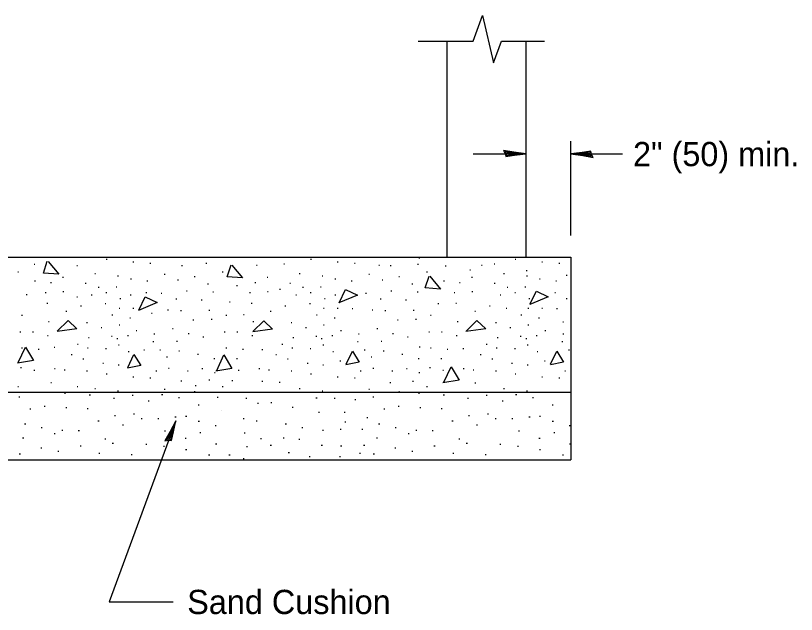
# Model space of a CAD drawing. Extents: x 40070 to 40750, y 78627 to 79067.
# Drawn here: x 40399.3 to 40476.7, y 78785.4 to 78844.7 of the extents above; entities that cross this region are included whole.
import ezdxf

# ---------------------------------------------------------------- set-up
doc = ezdxf.new("R2010")
doc.units = 0
for name, color, linetype in [('Design_EX_Roadway Dimensions', 7, 'Continuous'), ('Removal_Items', 7, 'Continuous'), ('Topo_Building', 7, 'Continuous')]:
    doc.layers.add(name, color=color, linetype=linetype)

msp = doc.modelspace()

# ---------------------------------------------------------------- linework, layer by layer
at = {"layer": 'Design_EX_Roadway Dimensions'}
for p, q in [((40454.365, 78822.914), (40454.365, 78832.274)), ((40444.684, 78831.002), (40449.893, 78831.002)), ((40454.365, 78831.002), (40459.48, 78831.002)), ((40415.224, 78804.53), (40408.603, 78786.597)), ((40408.603, 78786.597), (40414.958, 78786.597))]:
    msp.add_line(p, q, dxfattribs=at)
for points in [[(40447.861, 78831.03), (40447.93, 78830.727), (40448.788, 78830.859), (40449.893, 78831.002), (40448.714, 78831.164), (40447.681, 78831.344), (40447.861, 78831.03), (40447.952, 78830.831), (40449.151, 78831.003), (40447.84, 78831.233), (40448.035, 78830.975), (40448.585, 78831.009), (40448.056, 78831.09)], [(40456.397, 78830.972), (40456.328, 78831.275), (40455.47, 78831.144), (40454.365, 78831.002), (40455.544, 78830.84), (40456.579, 78830.658), (40456.397, 78830.972), (40456.306, 78831.173), (40455.109, 78831), (40456.417, 78830.771), (40456.225, 78831.029), (40455.673, 78830.993), (40456.202, 78830.912)], [(40414.493, 78802.634), (40414.801, 78802.593), (40414.975, 78803.444), (40415.224, 78804.53), (40414.663, 78803.48), (40414.135, 78802.572), (40414.493, 78802.634), (40414.711, 78802.65), (40414.966, 78803.832), (40414.297, 78802.683), (40414.606, 78802.778), (40414.763, 78803.306), (40414.504, 78802.838)]]:
    msp.add_lwpolyline(points, dxfattribs=at)
at = {"layer": 'Removal_Items'}
for p, q in [((40439.303, 78820.712), (40439.392, 78820.712)), ((40401.166, 78820.068), (40401.254, 78820.068)), ((40405.4, 78819.932), (40405.489, 78819.932)), ((40408.321, 78820.58), (40408.408, 78820.58)), ((40410.959, 78820.293), (40411.046, 78820.293)), ((40412.651, 78820.179), (40412.74, 78820.179)), ((40415.786, 78819.944), (40415.875, 78819.944)), ((40418.198, 78820.17), (40418.287, 78820.17)), ((40423.205, 78819.978), (40423.292, 78819.978)), ((40425.914, 78820.113), (40426.003, 78820.113)), ((40428.578, 78820.58), (40428.667, 78820.58)), ((40431.217, 78820.293), (40431.305, 78820.293)), ((40432.909, 78820.179), (40432.999, 78820.179)), ((40435.322, 78819.959), (40435.411, 78819.959)), ((40436.473, 78819.926), (40436.563, 78819.926)), ((40439.168, 78820.07), (40439.257, 78820.07)), ((40441.909, 78819.92), (40441.997, 78819.92)), ((40445.498, 78819.987), (40445.587, 78819.987)), ((40446.757, 78820.088), (40446.845, 78820.088)), ((40448.836, 78820.58), (40448.924, 78820.58)), ((40451.474, 78820.293), (40451.563, 78820.293)), ((40453.168, 78820.179), (40453.256, 78820.179)), ((40399.549, 78819.324), (40399.637, 78819.324)), ((40407.178, 78819.152), (40407.266, 78819.152)), ((40419.806, 78819.324), (40419.895, 78819.324)), ((40427.437, 78819.152), (40427.525, 78819.152)), ((40440.064, 78819.324), (40440.152, 78819.324)), ((40444.346, 78819.513), (40444.435, 78819.513)), ((40447.694, 78819.152), (40447.783, 78819.152)), ((40449.937, 78819.432), (40450.027, 78819.432)), ((40401.223, 78818.429), (40401.311, 78818.429)), ((40404.001, 78818.792), (40404.089, 78818.792)), ((40409.455, 78818.924), (40409.543, 78818.924)), ((40410.73, 78818.619), (40410.818, 78818.619)), ((40412.347, 78818.429), (40412.437, 78818.429)), ((40414.079, 78819.077), (40414.168, 78819.077)), ((40415.392, 78818.505), (40415.48, 78818.505)), ((40417.048, 78818.847), (40417.136, 78818.847)), ((40424.258, 78818.792), (40424.347, 78818.792)), ((40429.714, 78818.924), (40429.802, 78818.924)), ((40430.989, 78818.619), (40431.077, 78818.619)), ((40432.606, 78818.429), (40432.694, 78818.429)), ((40434.337, 78819.077), (40434.427, 78819.077)), ((40435.651, 78818.505), (40435.738, 78818.505)), ((40437.307, 78818.847), (40437.394, 78818.847)), ((40441.739, 78818.429), (40441.828, 78818.429)), ((40444.517, 78818.792), (40444.604, 78818.792)), ((40449.971, 78818.924), (40450.06, 78818.924)), ((40451.246, 78818.619), (40451.335, 78818.619)), ((40452.865, 78818.429), (40452.952, 78818.429)), ((40453.898, 78818.972), (40453.987, 78818.972)), ((40402.801, 78818.24), (40402.891, 78818.24)), ((40406.245, 78818.201), (40406.335, 78818.201)), ((40407.521, 78817.782), (40407.608, 78817.782)), ((40409.291, 78817.82), (40409.378, 78817.82)), ((40418.359, 78818.126), (40418.449, 78818.126)), ((40421.245, 78817.955), (40421.333, 78817.955)), ((40423.06, 78818.24), (40423.148, 78818.24)), ((40425.499, 78817.586), (40425.589, 78817.586)), ((40426.504, 78818.201), (40426.592, 78818.201)), ((40427.779, 78817.782), (40427.867, 78817.782)), ((40429.549, 78817.82), (40429.637, 78817.82)), ((40438.618, 78818.126), (40438.706, 78818.126)), ((40443.319, 78818.24), (40443.407, 78818.24)), ((40446.763, 78818.201), (40446.851, 78818.201)), ((40448.036, 78817.782), (40448.125, 78817.782)), ((40449.806, 78817.82), (40449.895, 78817.82)), ((40400.387, 78817.053), (40400.476, 78817.053)), ((40402.268, 78817.25), (40402.357, 78817.25)), ((40404.038, 78817.364), (40404.127, 78817.364)), ((40405.4, 78816.818), (40405.489, 78816.818)), ((40406.836, 78817.022), (40406.924, 78817.022)), ((40408.282, 78817.25), (40408.37, 78817.25)), ((40410.71, 78817.04), (40410.799, 78817.04)), ((40412.252, 78817.25), (40412.341, 78817.25)), ((40413.755, 78817.211), (40413.844, 78817.211)), ((40416.266, 78817.421), (40416.355, 78817.421)), ((40418.875, 78817.326), (40418.962, 78817.326)), ((40422.527, 78817.25), (40422.616, 78817.25)), ((40424.297, 78817.364), (40424.384, 78817.364)), ((40427.095, 78817.022), (40427.183, 78817.022)), ((40428.541, 78817.25), (40428.628, 78817.25)), ((40430.969, 78817.04), (40431.058, 78817.04)), ((40434.013, 78817.211), (40434.103, 78817.211)), ((40436.525, 78817.421), (40436.614, 78817.421)), ((40439.132, 78817.326), (40439.221, 78817.326)), ((40442.785, 78817.25), (40442.875, 78817.25)), ((40444.555, 78817.364), (40444.643, 78817.364)), ((40447.352, 78817.022), (40447.441, 78817.022)), ((40448.798, 78817.25), (40448.887, 78817.25)), ((40452.769, 78817.25), (40452.857, 78817.25)), ((40402.441, 78816.222), (40402.529, 78816.222)), ((40408.207, 78816.165), (40408.294, 78816.165)), ((40409.683, 78816.678), (40409.773, 78816.678)), ((40415.221, 78816.641), (40415.309, 78816.641)), ((40417.732, 78816.527), (40417.82, 78816.527)), ((40420.529, 78816.354), (40420.616, 78816.354)), ((40422.698, 78816.222), (40422.787, 78816.222)), ((40428.463, 78816.165), (40428.553, 78816.165)), ((40429.942, 78816.678), (40430.029, 78816.678)), ((40435.478, 78816.641), (40435.567, 78816.641)), ((40437.991, 78816.527), (40438.079, 78816.527)), ((40441.183, 78816.164), (40441.271, 78816.164)), ((40442.957, 78816.222), (40443.044, 78816.222)), ((40450.201, 78816.678), (40450.289, 78816.678)), ((40453.898, 78816.669), (40453.987, 78816.669)), ((40404.325, 78815.423), (40404.412, 78815.423)), ((40405.771, 78815.955), (40405.859, 78815.955)), ((40409.588, 78815.727), (40409.677, 78815.727)), ((40410.959, 78815.727), (40411.046, 78815.727)), ((40414.403, 78815.537), (40414.49, 78815.537)), ((40415.677, 78815.48), (40415.767, 78815.48)), ((40418.492, 78815.498), (40418.581, 78815.498)), ((40424.581, 78815.423), (40424.671, 78815.423)), ((40426.028, 78815.955), (40426.117, 78815.955)), ((40429.847, 78815.727), (40429.934, 78815.727)), ((40431.217, 78815.727), (40431.305, 78815.727)), ((40432.681, 78815.69), (40432.771, 78815.69)), ((40434.661, 78815.537), (40434.749, 78815.537)), ((40435.934, 78815.48), (40436.023, 78815.48)), ((40438.751, 78815.498), (40438.84, 78815.498)), ((40444.841, 78815.423), (40444.928, 78815.423)), ((40446.287, 78815.955), (40446.374, 78815.955)), ((40447.943, 78815.724), (40448.032, 78815.724)), ((40450.105, 78815.727), (40450.193, 78815.727)), ((40451.474, 78815.727), (40451.563, 78815.727)), ((40452.94, 78815.69), (40453.028, 78815.69)), ((40399.928, 78815.004), (40400.017, 78815.004)), ((40408.891, 78815.042), (40408.979, 78815.042)), ((40410.655, 78814.737), (40410.742, 78814.737)), ((40412.797, 78815.216), (40412.884, 78815.216)), ((40416.914, 78814.548), (40417.003, 78814.548)), ((40418.722, 78814.623), (40418.81, 78814.623)), ((40420.187, 78815.004), (40420.276, 78815.004)), ((40421.909, 78815.079), (40421.998, 78815.079)), ((40429.148, 78815.042), (40429.237, 78815.042)), ((40430.912, 78814.737), (40431.001, 78814.737)), ((40437.173, 78814.548), (40437.26, 78814.548)), ((40438.981, 78814.623), (40439.068, 78814.623)), ((40440.445, 78815.004), (40440.533, 78815.004)), ((40449.407, 78815.042), (40449.496, 78815.042)), ((40451.171, 78814.737), (40451.258, 78814.737)), ((40402.592, 78814.395), (40402.681, 78814.395)), ((40406.378, 78814.28), (40406.467, 78814.28)), ((40407.806, 78813.786), (40407.895, 78813.786)), ((40409.588, 78814.071), (40409.677, 78814.071)), ((40414.877, 78813.71), (40414.966, 78813.71)), ((40422.851, 78814.395), (40422.94, 78814.395)), ((40426.637, 78814.28), (40426.726, 78814.28)), ((40428.064, 78813.786), (40428.152, 78813.786)), ((40429.847, 78814.071), (40429.934, 78814.071)), ((40435.136, 78813.71), (40435.225, 78813.71)), ((40443.109, 78814.395), (40443.197, 78814.395)), ((40446.895, 78814.28), (40446.985, 78814.28)), ((40448.323, 78813.786), (40448.411, 78813.786)), ((40450.105, 78814.071), (40450.193, 78814.071)), ((40453.561, 78814.364), (40453.649, 78814.364)), ((40399.757, 78813.368), (40399.846, 78813.368)), ((40401.013, 78813.368), (40401.101, 78813.368)), ((40402.498, 78812.988), (40402.585, 78812.988)), ((40408.834, 78812.949), (40408.922, 78812.949)), ((40410.425, 78812.988), (40410.514, 78812.988)), ((40411.282, 78813.482), (40411.37, 78813.482)), ((40413.052, 78813.158), (40413.139, 78813.158)), ((40416.439, 78813.216), (40416.527, 78813.216)), ((40420.015, 78813.368), (40420.105, 78813.368)), ((40421.27, 78813.368), (40421.359, 78813.368)), ((40422.755, 78812.988), (40422.844, 78812.988)), ((40429.093, 78812.949), (40429.18, 78812.949)), ((40430.683, 78812.988), (40430.773, 78812.988)), ((40431.541, 78813.482), (40431.629, 78813.482)), ((40433.311, 78813.158), (40433.398, 78813.158)), ((40436.696, 78813.216), (40436.785, 78813.216)), ((40440.274, 78813.368), (40440.362, 78813.368)), ((40441.529, 78813.368), (40441.618, 78813.368)), ((40443.014, 78812.988), (40443.103, 78812.988)), ((40449.35, 78812.949), (40449.439, 78812.949)), ((40450.942, 78812.988), (40451.03, 78812.988)), ((40451.798, 78813.482), (40451.887, 78813.482)), ((40453.568, 78813.158), (40453.657, 78813.158)), ((40405.465, 78812.156), (40405.555, 78812.156)), ((40406.551, 78812.798), (40406.639, 78812.798)), ((40409.378, 78812.721), (40409.467, 78812.721)), ((40412.956, 78812.423), (40413.044, 78812.423)), ((40415.296, 78812.456), (40415.384, 78812.456)), ((40417.903, 78812.855), (40417.993, 78812.855)), ((40425.724, 78812.156), (40425.812, 78812.156)), ((40426.808, 78812.798), (40426.897, 78812.798)), ((40429.637, 78812.721), (40429.726, 78812.721)), ((40433.215, 78812.423), (40433.303, 78812.423)), ((40435.555, 78812.456), (40435.643, 78812.456)), ((40438.16, 78812.855), (40438.249, 78812.855)), ((40445.983, 78812.156), (40446.071, 78812.156)), ((40447.067, 78812.798), (40447.156, 78812.798)), ((40449.895, 78812.721), (40449.985, 78812.721)), ((40453.472, 78812.423), (40453.561, 78812.423)), ((40399.928, 78811.796), (40400.017, 78811.796)), ((40401.583, 78811.643), (40401.673, 78811.643)), ((40403.152, 78811.85), (40403.24, 78811.85)), ((40406.455, 78811.796), (40406.545, 78811.796)), ((40408.262, 78811.7), (40408.351, 78811.7)), ((40409.531, 78812.081), (40409.62, 78812.081)), ((40410.502, 78811.415), (40410.59, 78811.415)), ((40412.038, 78811.566), (40412.125, 78811.566)), ((40413.622, 78811.568), (40413.71, 78811.568)), ((40415.506, 78811.472), (40415.594, 78811.472)), ((40420.187, 78811.796), (40420.274, 78811.796)), ((40421.842, 78811.643), (40421.93, 78811.643)), ((40423.747, 78811.611), (40423.835, 78811.611)), ((40426.714, 78811.796), (40426.802, 78811.796)), ((40428.521, 78811.7), (40428.61, 78811.7)), ((40429.789, 78812.081), (40429.879, 78812.081)), ((40430.761, 78811.415), (40430.849, 78811.415)), ((40433.881, 78811.568), (40433.969, 78811.568)), ((40435.765, 78811.472), (40435.853, 78811.472)), ((40439.335, 78811.892), (40439.422, 78811.892)), ((40440.445, 78811.796), (40440.533, 78811.796)), ((40442.101, 78811.643), (40442.189, 78811.643)), ((40443.67, 78811.722), (40443.758, 78811.722)), ((40446.971, 78811.796), (40447.06, 78811.796)), ((40448.779, 78811.7), (40448.869, 78811.7)), ((40450.048, 78812.081), (40450.136, 78812.081)), ((40451.017, 78811.415), (40451.107, 78811.415)), ((40454.138, 78811.568), (40454.227, 78811.568)), ((40400.975, 78810.729), (40401.064, 78810.729)), ((40404.857, 78811.11), (40404.946, 78811.11)), ((40406.017, 78810.692), (40406.107, 78810.692)), ((40414.309, 78810.882), (40414.396, 78810.882)), ((40417.37, 78811.148), (40417.459, 78811.148)), ((40418.989, 78810.729), (40419.077, 78810.729)), ((40421.233, 78810.729), (40421.321, 78810.729)), ((40425.115, 78811.11), (40425.205, 78811.11)), ((40426.276, 78810.692), (40426.364, 78810.692)), ((40434.565, 78810.882), (40434.655, 78810.882)), ((40437.629, 78811.148), (40437.718, 78811.148)), ((40439.246, 78810.729), (40439.335, 78810.729)), ((40441.492, 78810.729), (40441.579, 78810.729)), ((40445.374, 78811.11), (40445.461, 78811.11)), ((40446.535, 78810.692), (40446.622, 78810.692)), ((40399.834, 78809.816), (40399.921, 78809.816)), ((40407.977, 78810.273), (40408.066, 78810.273)), ((40409.512, 78810.102), (40409.6, 78810.102)), ((40428.235, 78810.273), (40428.325, 78810.273)), ((40429.771, 78810.102), (40429.859, 78810.102)), ((40431.482, 78810.482), (40431.571, 78810.482)), ((40440.349, 78809.816), (40440.439, 78809.816)), ((40448.494, 78810.273), (40448.582, 78810.273)), ((40450.028, 78810.102), (40450.117, 78810.102)), ((40451.741, 78810.482), (40451.83, 78810.482)), ((40401.146, 78809.57), (40401.235, 78809.57)), ((40403.182, 78809.741), (40403.27, 78809.741)), ((40404.152, 78809.588), (40404.241, 78809.588)), ((40406.378, 78809.511), (40406.467, 78809.511)), ((40408.321, 78809.189), (40408.408, 78809.189)), ((40413.241, 78809.511), (40413.331, 78809.511)), ((40414.478, 78809.778), (40414.567, 78809.778)), ((40416.362, 78809.511), (40416.451, 78809.511)), ((40417.808, 78809.741), (40417.897, 78809.741)), ((40419.044, 78809.322), (40419.133, 78809.322)), ((40421.405, 78809.57), (40421.492, 78809.57)), ((40423.441, 78809.741), (40423.529, 78809.741)), ((40424.411, 78809.588), (40424.5, 78809.588)), ((40426.637, 78809.511), (40426.726, 78809.511)), ((40428.578, 78809.189), (40428.667, 78809.189)), ((40433.5, 78809.511), (40433.588, 78809.511)), ((40434.737, 78809.778), (40434.826, 78809.778)), ((40436.62, 78809.511), (40436.708, 78809.511)), ((40438.067, 78809.741), (40438.156, 78809.741)), ((40439.303, 78809.322), (40439.392, 78809.322)), ((40441.663, 78809.57), (40441.751, 78809.57)), ((40443.698, 78809.741), (40443.787, 78809.741)), ((40444.669, 78809.588), (40444.759, 78809.588)), ((40446.895, 78809.511), (40446.985, 78809.511)), ((40448.836, 78809.189), (40448.924, 78809.189)), ((40453.759, 78809.511), (40453.847, 78809.511)), ((40402.826, 78808.349), (40402.915, 78808.349)), ((40410.959, 78808.904), (40411.046, 78808.904)), ((40412.651, 78808.79), (40412.74, 78808.79)), ((40415.719, 78808.496), (40415.807, 78808.496)), ((40418.503, 78808.61), (40418.591, 78808.61)), ((40420.769, 78808.53), (40420.858, 78808.53)), ((40423.751, 78808.484), (40423.838, 78808.484)), ((40425.466, 78808.373), (40425.554, 78808.373)), ((40431.217, 78808.904), (40431.305, 78808.904)), ((40432.909, 78808.79), (40432.999, 78808.79)), ((40436.441, 78808.34), (40436.528, 78808.34)), ((40438.675, 78808.475), (40438.765, 78808.475)), ((40444.855, 78808.302), (40444.943, 78808.302)), ((40451.474, 78808.904), (40451.563, 78808.904)), ((40453.168, 78808.79), (40453.256, 78808.79)), ((40399.549, 78807.933), (40399.637, 78807.933)), ((40405.435, 78807.942), (40405.523, 78807.942)), ((40407.178, 78807.762), (40407.266, 78807.762)), ((40409.455, 78807.533), (40409.543, 78807.533)), ((40414.079, 78807.686), (40414.168, 78807.686)), ((40417.15, 78808.034), (40417.237, 78808.034)), ((40419.806, 78807.933), (40419.895, 78807.933)), ((40427.437, 78807.762), (40427.525, 78807.762)), ((40429.714, 78807.533), (40429.802, 78807.533)), ((40434.337, 78807.686), (40434.427, 78807.686)), ((40440.064, 78807.933), (40440.152, 78807.933)), ((40447.694, 78807.762), (40447.783, 78807.762)), ((40449.971, 78807.533), (40450.06, 78807.533)), ((40399.652, 78806.937), (40399.765, 78806.937)), ((40404.001, 78807.399), (40404.089, 78807.399)), ((40404.175, 78807.276), (40404.287, 78807.276)), ((40406.642, 78807.126), (40406.755, 78807.126)), ((40409.042, 78806.787), (40409.155, 78806.787)), ((40410.893, 78807.074), (40411.006, 78807.074)), ((40413.805, 78807.171), (40413.917, 78807.171)), ((40415.474, 78806.855), (40415.587, 78806.855)), ((40417.048, 78807.458), (40417.136, 78807.458)), ((40419.305, 78806.877), (40419.418, 78806.877)), ((40422.148, 78806.787), (40422.262, 78806.787)), ((40424.258, 78807.399), (40424.347, 78807.399)), ((40429.108, 78806.84), (40429.22, 78806.84)), ((40430.899, 78806.787), (40431.011, 78806.787)), ((40434.73, 78806.937), (40434.841, 78806.937)), ((40437.307, 78807.458), (40437.394, 78807.458)), ((40439.251, 78807.276), (40439.365, 78807.276)), ((40441.718, 78807.126), (40441.831, 78807.126)), ((40444.118, 78806.787), (40444.231, 78806.787)), ((40444.517, 78807.399), (40444.604, 78807.399)), ((40445.971, 78807.074), (40446.083, 78807.074)), ((40448.881, 78807.171), (40448.995, 78807.171)), ((40450.552, 78806.855), (40450.664, 78806.855)), ((40402.159, 78806.006), (40402.271, 78806.006)), ((40412.465, 78806.54), (40412.578, 78806.54)), ((40417.423, 78806.126), (40417.537, 78806.126)), ((40423.315, 78806.283), (40423.427, 78806.283)), ((40424.623, 78806.373), (40424.737, 78806.373)), ((40432.96, 78806.667), (40433.072, 78806.667)), ((40437.235, 78806.006), (40437.349, 78806.006)), ((40447.543, 78806.54), (40447.655, 78806.54)), ((40452.5, 78806.126), (40452.613, 78806.126)), ((40400.743, 78805.734), (40400.857, 78805.734)), ((40404.317, 78805.862), (40404.43, 78805.862)), ((40406.425, 78805.757), (40406.537, 78805.757)), ((40411.013, 78805.23), (40411.126, 78805.23)), ((40426.738, 78805.907), (40426.85, 78805.907)), ((40429.349, 78805.418), (40429.462, 78805.418)), ((40431.892, 78805.388), (40432.004, 78805.388)), ((40435.82, 78805.734), (40435.933, 78805.734)), ((40439.395, 78805.862), (40439.507, 78805.862)), ((40441.501, 78805.757), (40441.613, 78805.757)), ((40446.091, 78805.23), (40446.203, 78805.23)), ((40407.499, 78804.56), (40407.613, 78804.56)), ((40409.14, 78805.088), (40409.252, 78805.088)), ((40411.774, 78804.764), (40411.885, 78804.764)), ((40413.436, 78804.771), (40413.548, 78804.771)), ((40415.129, 78804.944), (40415.242, 78804.944)), ((40416.182, 78804.998), (40416.295, 78804.998)), ((40417.439, 78804.5), (40417.552, 78804.5)), ((40421.885, 78804.764), (40421.998, 78804.764)), ((40423.165, 78804.554), (40423.277, 78804.554)), ((40431.967, 78804.455), (40432.081, 78804.455)), ((40434.136, 78804.884), (40434.247, 78804.884)), ((40442.576, 78804.56), (40442.689, 78804.56)), ((40444.217, 78805.088), (40444.33, 78805.088)), ((40446.85, 78804.764), (40446.962, 78804.764)), ((40448.513, 78804.771), (40448.626, 78804.771)), ((40450.207, 78804.944), (40450.318, 78804.944)), ((40451.258, 78804.998), (40451.371, 78804.998)), ((40452.515, 78804.5), (40452.628, 78804.5)), ((40400.239, 78804.26), (40400.353, 78804.26)), ((40401.865, 78803.876), (40401.977, 78803.876)), ((40403.926, 78803.627), (40404.038, 78803.627)), ((40409.923, 78804.162), (40410.035, 78804.162)), ((40419.116, 78804.093), (40419.229, 78804.093)), ((40426.069, 78804.26), (40426.181, 78804.26)), ((40427.693, 78803.876), (40427.807, 78803.876)), ((40429.754, 78803.627), (40429.867, 78803.627)), ((40431.5, 78803.711), (40431.613, 78803.711)), ((40433.636, 78803.726), (40433.75, 78803.726)), ((40435.316, 78804.26), (40435.429, 78804.26)), ((40436.941, 78803.876), (40437.055, 78803.876)), ((40439.003, 78803.627), (40439.116, 78803.627)), ((40444.999, 78804.162), (40445.113, 78804.162)), ((40454.192, 78804.093), (40454.305, 78804.093)), ((40400.029, 78802.853), (40400.143, 78802.853)), ((40403.152, 78803.274), (40403.263, 78803.274)), ((40405.543, 78803.598), (40405.657, 78803.598)), ((40414.082, 78803.538), (40414.195, 78803.538)), ((40417.589, 78803.387), (40417.702, 78803.387)), ((40421.975, 78803.342), (40422.089, 78803.342)), ((40425.857, 78802.853), (40425.97, 78802.853)), ((40435.105, 78802.853), (40435.219, 78802.853)), ((40438.228, 78803.274), (40438.34, 78803.274)), ((40440.62, 78803.598), (40440.733, 78803.598)), ((40449.16, 78803.538), (40449.272, 78803.538)), ((40452.667, 78803.387), (40452.779, 78803.387)), ((40405.724, 78802.077), (40405.837, 78802.077)), ((40408.177, 78802.748), (40408.291, 78802.748)), ((40408.921, 78802.341), (40409.035, 78802.341)), ((40412.246, 78802.22), (40412.36, 78802.22)), ((40416.128, 78802.838), (40416.242, 78802.838)), ((40419.161, 78802.274), (40419.274, 78802.274)), ((40423.6, 78802.808), (40423.714, 78802.808)), ((40424.572, 78802.124), (40424.683, 78802.124)), ((40427.407, 78802.718), (40427.521, 78802.718)), ((40429.634, 78802.124), (40429.747, 78802.124)), ((40431.553, 78802.077), (40431.667, 78802.077)), ((40433.819, 78802.124), (40433.932, 78802.124)), ((40440.8, 78802.077), (40440.913, 78802.077)), ((40443.253, 78802.748), (40443.367, 78802.748)), ((40443.998, 78802.341), (40444.111, 78802.341)), ((40447.324, 78802.22), (40447.436, 78802.22)), ((40451.206, 78802.838), (40451.318, 78802.838)), ((40454.239, 78802.274), (40454.351, 78802.274)), ((40401.841, 78801.86), (40401.955, 78801.86)), ((40403.527, 78801.551), (40403.641, 78801.551)), ((40407.59, 78801.348), (40407.703, 78801.348)), ((40413.992, 78802.047), (40414.105, 78802.047)), ((40416.182, 78801.693), (40416.295, 78801.693)), ((40422.209, 78801.987), (40422.32, 78801.987)), ((40426.363, 78801.401), (40426.475, 78801.401)), ((40433.419, 78801.348), (40433.533, 78801.348)), ((40436.918, 78801.86), (40437.031, 78801.86)), ((40438.603, 78801.551), (40438.717, 78801.551)), ((40442.666, 78801.348), (40442.779, 78801.348)), ((40449.07, 78802.047), (40449.182, 78802.047)), ((40451.258, 78801.693), (40451.371, 78801.693)), ((40399.705, 78801.281), (40399.819, 78801.281)), ((40410.796, 78801.206), (40410.907, 78801.206)), ((40418.461, 78801.167), (40418.575, 78801.167)), ((40420.478, 78801.167), (40420.591, 78801.167)), ((40421.885, 78800.822), (40421.998, 78800.822)), ((40428.431, 78800.994), (40428.544, 78800.994)), ((40431.44, 78800.994), (40431.553, 78800.994)), ((40434.782, 78801.281), (40434.895, 78801.281)), ((40445.872, 78801.206), (40445.984, 78801.206)), ((40453.538, 78801.167), (40453.651, 78801.167))]:
    msp.add_line(p, q, dxfattribs=at)
for points in [[(40402.573, 78820.334), (40403.615, 78819.072), (40402.108, 78819.182), (40402.484, 78820.358)], [(40420.78, 78819.981), (40421.821, 78818.72), (40420.315, 78818.829), (40420.691, 78820.004)], [(40440.403, 78818.868), (40441.447, 78817.604), (40439.939, 78817.716), (40440.316, 78818.891)], [(40431.403, 78816.254), (40432.045, 78817.562), (40433.221, 78817.007), (40431.388, 78816.227)], [(40411.543, 78815.517), (40412.185, 78816.825), (40413.361, 78816.272), (40411.529, 78815.492)], [(40450.304, 78816.093), (40450.946, 78817.401), (40452.121, 78816.848), (40450.291, 78816.066)], [(40403.473, 78813.429), (40404.536, 78814.494), (40405.423, 78813.674), (40403.455, 78813.386)], [(40422.862, 78813.398), (40423.925, 78814.461), (40424.812, 78813.642), (40422.842, 78813.354)], [(40443.989, 78813.429), (40445.053, 78814.494), (40445.941, 78813.674), (40443.971, 78813.386)], [(40399.603, 78810.333), (40400.312, 78811.862), (40401.109, 78810.533), (40399.514, 78810.267)], [(40432.09, 78810.15), (40432.711, 78811.436), (40433.375, 78810.35), (40432.079, 78810.104)], [(40452.349, 78810.15), (40452.968, 78811.436), (40453.633, 78810.35), (40452.337, 78810.104)], [(40410.451, 78809.822), (40411.07, 78811.106), (40411.736, 78810.02), (40410.439, 78809.775)], [(40419.271, 78809.546), (40419.979, 78811.074), (40420.777, 78809.744), (40419.181, 78809.478)], [(40441.778, 78808.373), (40442.488, 78809.901), (40443.284, 78808.572), (40441.69, 78808.305)], [(40419.778, 78805.605), (40419.793, 78805.605)]]:
    msp.add_lwpolyline(points, dxfattribs=at)
at = {"layer": 'Topo_Building'}
for p, q in [((40439.237, 78842.186), (40444.699, 78842.186)), ((40442.075, 78842.186), (40442.075, 78820.766)), ((40447.483, 78842.186), (40451.767, 78842.186)), ((40449.893, 78842.186), (40449.893, 78820.766)), ((40362.847, 78820.766), (40454.365, 78820.766)), ((40454.365, 78820.766), (40454.365, 78800.684)), ((40362.847, 78807.38), (40454.365, 78807.38)), ((40362.847, 78800.684), (40454.365, 78800.684))]:
    msp.add_line(p, q, dxfattribs=at)
msp.add_lwpolyline([(40444.699, 78842.186), (40445.609, 78844.704), (40446.707, 78840.018), (40447.483, 78842.186)], dxfattribs=at)

# ---------------------------------------------------------------- texts
at = {"layer": 'Design_EX_Roadway Dimensions'}
for s, p in [('2" (50) min.', (40460.527, 78829.782)), ('Sand Cushion', (40416.347, 78785.397))]:
    msp.add_text(s, height=2.4, dxfattribs=at).set_placement(p)

doc.saveas('drawing.dxf')
